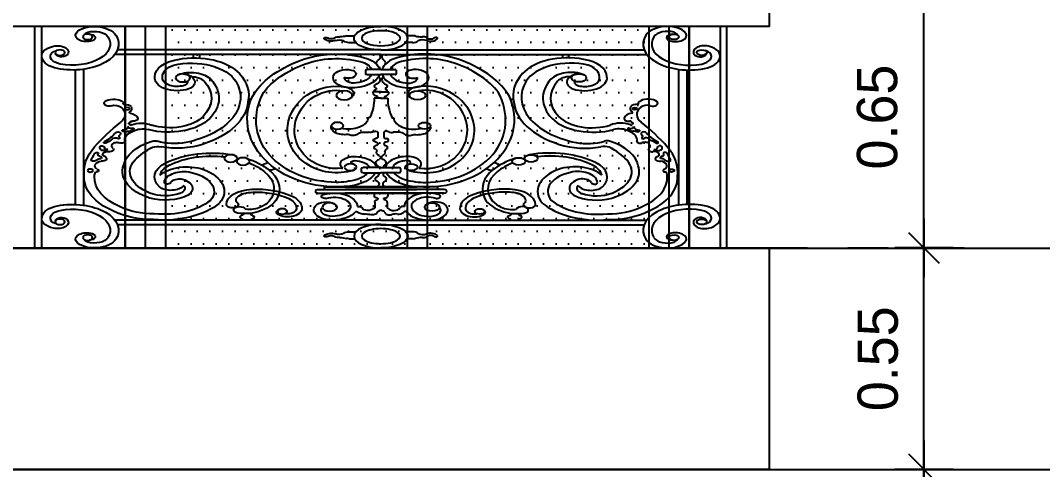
# Model space of a CAD drawing. Extents: x 185 to 567, y -69 to 170.
# Drawn here: x 318.122 to 320.659, y -33.636 to -32.521 of the extents above; entities that cross this region are included whole.
import ezdxf

# ---------------------------------------------------------------- set-up
doc = ezdxf.new("R2010")
doc.units = 0
doc.header["$LTSCALE"] = 0.25
doc.header["$MEASUREMENT"] = 0
doc.header["$PDMODE"] = 35
doc.header["$PDSIZE"] = -1
doc.linetypes.add('DOT2', pattern=[0.125, 0, -0.125])
doc.layers.get('0').update_dxf_attribs({"linetype": 'CONTINUOUS'})
doc.layers.get('Defpoints').update_dxf_attribs({"linetype": 'CONTINUOUS'})
for name, color, linetype in [('A-ELV 6', 71, 'CONTINUOUS'), ('A-FerFroge', 156, 'CONTINUOUS'), ('A-groves', 8, 'CONTINUOUS'), ('A-IDM', 221, 'CONTINUOUS'), ('A-WIN', 3, 'CONTINUOUS'), ('A-WIN HAT', 125, 'CONTINUOUS')]:
    doc.layers.add(name, color=color, linetype=linetype)
doc.styles.add('XARAB', font='xarab.shx')
doc.dimstyles.new('DIM50', dxfattribs={"dimtxt": 0.1, "dimasz": 0.06, "dimexe": 0.1, "dimexo": 0, "dimgap": 0.05, "dimtad": 1, "dimzin": 3, "dimdsep": 46, "dimtxsty": 'XARAB', "dimblk": 'DTICK', "dimcen": 0.09, "dimclrd": 256, "dimclre": 5, "dimclrt": 3, "dimadec": 0, "dimazin": 3, "dimtfac": 1, "dimtix": 1, "dimtmove": 2, "dimatfit": 0, "dimldrblk": 'DTICK', "dimfxl": 0.15, "dimtolj": 1, "dimtzin": 3, "dimlwd": -3, "dimlwe": -3, "dimarcsym": 0})

# ---------------------------------------------------------------- blocks, each defined once
blk = doc.blocks.new('A$C50FD488D')
for p, q in [((0.209, -0.6483), (0.209, -0.1009)), ((0.2186, -0.0998), (0.2186, -0.6493)), ((1.1814, -0.0998), (1.1814, -0.6493)), ((1.191, -0.6483), (1.191, -0.1009)), ((0.6548, -0.123), (0.6628, -0.123)), ((0.7452, -0.123), (0.7372, -0.123)), ((0.6548, -0.1403), (0.6647, -0.1403)), ((0.7452, -0.1403), (0.7353, -0.1403)), ((0.7, -0.1578), (0.3264, -0.1578)), ((0.7, -0.1578), (1.0736, -0.1578)), ((0.7, -0.1694), (0.3225, -0.1694)), ((0.4338, -0.1694), (0.4338, -0.178)), ((0.4426, -0.1694), (0.4426, -0.1784)), ((0.7, -0.1694), (1.0775, -0.1694)), ((0.9574, -0.1694), (0.9574, -0.1784)), ((0.9662, -0.1694), (0.9662, -0.178)), ((0.2661, -0.2081), (0.2661, -0.5419)), ((0.2779, -0.2064), (0.2779, -0.5436)), ((0.6783, -0.2087), (0.6783, -0.2183)), ((0.7, -0.2072), (0.6798, -0.2072)), ((0.7, -0.2072), (0.7202, -0.2072)), ((0.7217, -0.2087), (0.7217, -0.2183)), ((1.1221, -0.2064), (1.1221, -0.5436)), ((1.1339, -0.2081), (1.1339, -0.5419)), ((0.6798, -0.2197), (0.7, -0.2197)), ((0.7202, -0.2197), (0.7, -0.2197)), ((0.7006, -0.2627), (0.6887, -0.2627)), ((0.695, -0.2742), (0.695, -0.2784)), ((0.6994, -0.2627), (0.7113, -0.2627)), ((0.705, -0.2742), (0.705, -0.2784)), ((0.5161, -0.2804), (0.5121, -0.2804)), ((0.7006, -0.2784), (0.6904, -0.2784)), ((0.6994, -0.2784), (0.7096, -0.2784)), ((0.8839, -0.2804), (0.8879, -0.2804)), ((0.5125, -0.2997), (0.5102, -0.2997)), ((0.8875, -0.2997), (0.8898, -0.2997)), ((0.6839, -0.3272), (0.6818, -0.3272)), ((0.7161, -0.3272), (0.7182, -0.3272)), ((0.6957, -0.3623), (0.6957, -0.3754)), ((0.7043, -0.3623), (0.7043, -0.3754)), ((0.6721, -0.4527), (0.6721, -0.4606)), ((0.7, -0.4498), (0.675, -0.4498)), ((0.675, -0.4635), (0.7, -0.4635)), ((0.7, -0.4498), (0.725, -0.4498)), ((0.725, -0.4635), (0.7, -0.4635)), ((0.7279, -0.4527), (0.7279, -0.4606)), ((0.6101, -0.5051), (0.7, -0.5051)), ((0.6196, -0.4984), (0.7, -0.4984)), ((0.6196, -0.4984), (0.6196, -0.5051)), ((0.7, -0.4984), (0.6493, -0.4984)), ((0.7, -0.5051), (0.6493, -0.5051)), ((0.7, -0.4984), (0.7507, -0.4984)), ((0.7804, -0.4984), (0.7, -0.4984)), ((0.7, -0.5051), (0.7507, -0.5051)), ((0.7899, -0.5051), (0.7, -0.5051)), ((0.7804, -0.4984), (0.7804, -0.5051)), ((0.6071, -0.508), (0.6071, -0.5113)), ((0.6101, -0.5142), (0.7, -0.5142)), ((0.7, -0.5142), (0.6493, -0.5142)), ((0.6904, -0.5142), (0.6904, -0.5216)), ((0.7, -0.5142), (0.7507, -0.5142)), ((0.7899, -0.5142), (0.7, -0.5142)), ((0.7096, -0.5142), (0.7096, -0.5216)), ((0.7929, -0.508), (0.7929, -0.5113)), ((0.6913, -0.5365), (0.6913, -0.5511)), ((0.7087, -0.5365), (0.7087, -0.5511)), ((0.6896, -0.5511), (0.6913, -0.5511)), ((0.7104, -0.5511), (0.7087, -0.5511)), ((0.7, -0.5806), (0.3225, -0.5806)), ((0.7, -0.5922), (0.3264, -0.5922)), ((0.7, -0.5806), (1.0775, -0.5806)), ((0.7, -0.5922), (1.0736, -0.5922)), ((0.6548, -0.6097), (0.6647, -0.6097)), ((0.7452, -0.6097), (0.7353, -0.6097)), ((0.6548, -0.627), (0.6628, -0.627)), ((0.7452, -0.627), (0.7372, -0.627))]:
    blk.add_line(p, q)
at = {"extrusion": (0, 0, -1)}
for centre, major_axis, ratio, start_param, end_param in [((0.2921, -0.1258), (-0.0261, 0), 0.986193, 0.359204, 1.773868), ((0.2934, -0.1324), (-0.0326, 0), 0.986193, 1.693369, 2.794993), ((0.7, -0.1293), (-0.0381, 0), 0.770201, 4.712389, 7.853982), ((0.2921, -0.1258), (0.014, 0), 0.986193, 3.500797, 4.101526), ((0.2934, -0.1324), (0.0205, 0), 0.986193, 4.240292, 5.936586), ((0.7, -0.1293), (-0.0273, 0.0003), 0.684091, 4.704331, 7.845923), ((0.2823, -0.1222), (0.0157, 0), 0.986193, 1.044957, 3.500797), ((0.2858, -0.128), (-0.00887, 0), 0.986193, 1.609909, 4.186549), ((0.2625, -0.1436), (-0.0534, 0), 0.986193, 2.793121, 3.920657), ((0.2625, -0.1436), (-0.0655, 0), 0.986193, 2.793121, 3.920657), ((0.6222, -0.13), (-0.0028, 0), 0.986193, -0.347364, 2.45784), ((0.6295, -0.1254), (-0.00588, 0), 0.986193, 3.689898, 5.767627), ((0.6391, -0.1312), (-0.00547, 0), 0.986193, 0.548305, 1.353902), ((0.64, -0.1359), (0.0103, 0), 0.986193, 4.517077, 4.873859), ((0.6413, -0.1028), (0.0235, 0), 0.986193, 1.128208, 1.558447), ((0.6548, -0.1317), (0.00879, 0), 0.986193, 4.310092, 4.712389), ((0.6295, -0.1254), (-0.0114, 0), 0.986193, 4.153001, 5.767627), ((0.6406, -0.1429), (0.00954, 0), 0.986193, 4.147409, 5.443922), ((0.645, -0.138), (-0.00206, 0.00206), 1, 1.523847, 1.779943), ((0.6548, -0.1317), (0.00879, 0), 0.986193, 1.570796, 2.558971), ((0.2448, -0.173), (0.0261, 0), 0.986193, 2.925853, 4.340517), ((0.241, -0.1635), (0.0157, 0), 0.986193, 4.340517, 6.796357), ((0.2447, -0.165), (0.00696, 0), 0.986193, 3.141593, 9.424778), ((0.2516, -0.1742), (0.0205, 0), 0.986193, 1.904728, 3.601022), ((0.2448, -0.173), (0.014, 0), 0.986193, 3.739788, 4.340517), ((0.247, -0.1668), (0.00887, 0), 0.986193, 0.513172, 3.089812), ((0.4353, -0.2481), (-0.0711, 0), 0.986193, 1.239292, 2.685863), ((0.6371, -0.2594), (0.092, 0), 0.986193, 4.113809, 5.142554), ((0.6844, -0.1751), (-0.0145, 0), 0.986193, 2.72718, 3.810715), ((0.2516, -0.1742), (0.0326, 0), 0.986193, 1.904728, 3.006352), ((0.2625, -0.1436), (-0.0534, 0), 0.986193, 3.920657, 5.048192), ((0.4243, -0.2245), (0.045, 0), 0.986193, 3.136144, 4.437415), ((0.683, -0.3257), (-0.1734, 0), 0.986193, 0.307207, 0.972216), ((0.6371, -0.2594), (0.0807, 0), 0.986193, 4.113809, 5.142554), ((0.6588, -0.2128), (-0.0287, 0), 0.986193, 2.000961, 2.94312), ((0.6588, -0.2128), (-0.04, 0), 0.986193, 2.000961, 2.99964), ((0.7044, -0.1907), (0.0109, 0), 0.986193, 2.526413, 3.810715), ((0.2625, -0.1436), (-0.0655, 0), 0.986193, 3.920657, 5.048192), ((0.4243, -0.2245), (0.0343, 0), 0.986193, 3.117833, 4.149148), ((0.4308, -0.257), (-0.0667, 0), 0.986193, 1.189802, 2.81634), ((0.683, -0.3257), (0.1621, 0), 0.986193, 3.544055, 4.113809), ((0.419, -0.2277), (0.0104, 0), 0.986193, 3.141593, 9.424778), ((0.4306, -0.2453), (0.0316, 0), 0.986193, 4.08399, 5.814843), ((0.4148, -0.2381), (-0.0213, 0), 0.986193, 1.766722, 4.073893), ((0.3935, -0.2713), (0.119, 0), 0.986193, -0.478494, 0.140238), ((0.6513, -0.2258), (-0.0189, 0), 0.986193, 0.23755, 1.917148), ((0.6541, -0.2182), (-0.0107, 0), 0.986193, 1.917148, 5.316293), ((0.6798, -0.2087), (0.00147, 0), 0.986193, 3.141593, 4.712389), ((0.411, -0.2282), (0.0318, 0), 0.986193, 1.02315, 3.250179), ((0.411, -0.2282), (0.0212, 0), 0.986193, 1.359839, 3.277918), ((0.4306, -0.2453), (0.021, 0), 0.986193, -1.540418, -0.468342), ((0.3646, -0.2783), (-0.1056, 0), 0.986193, 2.67325, 3.643635), ((0.6575, -0.2273), (0.0253, 0), 0.986193, 1.662425, 3.379143), ((0.6618, -0.2272), (0.0138, 0), 0.986193, 1.325993, 3.162944), ((0.6588, -0.2128), (0.04, 0), 0.986193, 0.177072, 1.662425), ((0.6588, -0.2128), (-0.0287, 0), 0.986193, 3.389621, 4.490786), ((0.6798, -0.2183), (0.00147, 0), 0.986193, 1.570796, 3.141593), ((0.6833, -0.2323), (0.0155, 0), 0.986193, -0.501731, 0.918989), ((0.4148, -0.2381), (0.0107, 0), 0.986193, -0.207114, 1.517375), ((0.3646, -0.2783), (0.0949, 0), 0.986193, -0.468342, 0.502042), ((0.3738, -0.2759), (-0.1269, 0), 0.986193, 2.81634, 3.559374), ((0.6372, -0.3587), (0, 0.1102), 0.634622, -1.455899, 0.198074), ((0.6956, -0.2483), (0.00484, 0), 0.986193, 2.222604, 4.060581), ((0.6441, -0.2665), (-0.0174, 0), 0.986193, 1.67343, 3.999532), ((0.6951, -0.2595), (0.00403, 0), 0.986193, 2.222604, 4.060581), ((0.691, -0.2542), (0.00273, 0), 0.986193, -0.918989, 0.918989), ((0.6364, -0.3304), (0, 0.168), 0.749863, 2.987054, 5.054443), ((0.7013, -0.2633), (-0.0127, 0), 0.986193, -1.050198, 0.054521), ((0.3143, -0.2907), (-0.0071, 0), 0.986193, 4.239124, 6.908824), ((0.3209, -0.2953), (0.0152, 0), 0.986193, 3.767232, 5.474069), ((0.2998, -0.3171), (0.0457, 0), 0.986193, -0.809116, -0.712984), ((0.3315, -0.2897), (-0.00351, 0), 0.986193, 2.51217, 3.665061), ((0.3821, -0.2825), (0.1293, 0), 0.986193, 0.040903, 1.04538), ((0.5118, -0.2802), (0.1786, 0), 0.986193, -0.010351, 0.269948), ((0.3224, -0.3063), (-0.0107, 0), 0.986193, 1.097531, 2.553849), ((0.3036, -0.3187), (0.0334, 0), 0.986193, -0.587743, 0.619356), ((0.3358, -0.2921), (0.00146, 0), 0.986193, 1.387681, 3.665061), ((0.3376, -0.3017), (-0.00841, 0), 0.986193, 1.387681, 2.785357), ((0.332, -0.3037), (-0.0144, 0), 0.986193, 2.785357, 3.792328), ((0.3445, -0.3136), (0.00147, 0), 0.986193, 1.906583, 3.426498), ((0.3456, -0.3139), (-0.00182, 0.00182), 1, 5.778964, 6.141834), ((0.3386, -0.3303), (0.0165, 0), 0.986193, -1.23501, -0.133651), ((0.3487, -0.3289), (-0.00629, 0), 0.986193, 3.007942, 4.929364), ((0.3985, -0.2966), (0.0669, 0), 0.986193, 0.502042, 2.015089), ((0.4005, -0.2989), (0.0534, 0), 0.986193, 0.481174, 2.075535), ((0.3828, -0.2799), (-0.117, 0), 0.986193, 3.559374, 4.361123), ((0.6534, -0.327), (0.0285, 0), 0.986193, 0.005829, 1.918893), ((0.6936, -0.5929), (-0.4456, 0), 0.986193, 0.456975, 0.619356), ((0.3437, -0.3407), (0.00156, 0), 0.986193, 2.393715, 4.557851), ((0.3389, -0.3451), (-0.00499, 0), 0.986193, 2.393715, 2.865382), ((0.3431, -0.3375), (0.00181, 0), 0.986193, -0.253663, 1.416259), ((0.3451, -0.3434), (-0.00147, 0), 0.986193, 4.095125, 6.006974), ((0.3466, -0.3366), (-0.00175, 0), 0.986193, -0.253663, 2.002078), ((0.36, -0.3641), (0.0243, 0), 0.986193, 4.095125, 5.362212), ((0.6372, -0.3581), (0, 0.1052), 0.664345, 2.792693, 4.826957), ((0.6481, -0.3501), (-0.0189, 0), 0.986193, 4.424307, 6.467477), ((0.6382, -0.3467), (0.00867, 0), 0.986193, 3.141593, 9.424778), ((0.3269, -0.3661), (-0.00411, 0), 0.986193, 0.444529, 3.917405), ((0.3359, -0.3583), (0.00328, 0), 0.986193, 1.056125, 3.391753), ((0.3327, -0.3493), (-0.0083, 0), 0.986193, 3.078791, 4.711877), ((0.3629, -0.3816), (-0.0264, 0), 0.986193, -0.122631, 0.984654), ((0.341, -0.3672), (-0.00708, 0), 0.986193, 1.056125, 1.960136), ((0.3461, -0.3481), (0.00514, 0), 0.986193, 1.224743, 3.000432), ((0.3617, -0.373), (-0.0219, 0), 0.986193, 0.60362, 0.944428), ((0.3483, -0.3542), (-0.00144, 0), 0.986193, 1.218517, 4.325141), ((0.3617, -0.373), (0.0189, 0), 0.986193, 3.923198, 5.156681), ((0.6777, -0.3759), (0.014, 0), 0.986193, 3.787884, 5.054616), ((0.6841, -0.3565), (-0.0067, 0), 0.986193, 3.987504, 4.964118), ((0.6917, -0.365), (-0.00484, 0), 0.986193, 0.845912, 2.529622), ((0.2462, -0.3282), (0.0854, 0), 0.986193, 0.444529, 0.783696), ((0.3231, -0.3804), (-0.00404, 0), 0.986193, 0.400155, 2.512824), ((0.3279, -0.3769), (0.00194, 0), 0.986193, -0.597423, 2.512824), ((0.3343, -0.3726), (-0.00575, 0), 0.986193, -0.597423, 0.701205), ((0.6599, -0.3629), (-0.00819, 0), 0.986193, 3.762001, 5.60071), ((0.6904, -0.3729), (-0.00589, 0), 0.986193, 3.583441, 4.408038), ((0.3085, -0.3882), (-0.00191, 0), 0.986193, 3.7565, 6.59316), ((0.3271, -0.4011), (0.0209, 0), 0.986193, 3.756501, 4.081862), ((0.3066, -0.3735), (0.0138, 0), 0.986193, 0.400155, 0.940269), ((0.3256, -0.3946), (0.00706, 0), 0.986193, 3.578144, 5.326019), ((0.3323, -0.3853), (0.00445, 0), 0.986193, -0.122631, 2.184426), ((0.4137, -0.4531), (-0.0791, 0), 0.986193, 0.094175, 1.069333), ((0.3793, -0.3901), (0.00656, 0), 0.986193, 4.127294, 5.247131), ((0.4068, -0.3443), (0.0474, 0), 0.986193, 1.219531, 2.105538), ((0.6934, -0.3825), (0.00433, 0), 0.986193, 1.875147, 4.408038), ((0.6906, -0.3915), (0.00524, 0), 0.986193, -1.266445, 1.266445), ((0.4242, -0.4623), (0.1454, 0), 0.986193, 3.070847, 3.598568), ((0.3086, -0.4016), (-0.00766, 0), 0.986193, -0.544841, 0.757911), ((0.3074, -0.4023), (-0.00629, 0), 0.986193, 3.685922, 5.738345), ((0.3031, -0.4013), (-0.00496, 0), 0.986193, 1.545099, 3.312198), ((0.3112, -0.4027), (0.00326, 0), 0.986193, 1.079241, 3.312198), ((0.3154, -0.4058), (-0.00536, 0), 0.986193, 2.583833, 4.9735), ((0.3302, -0.3967), (-0.0121, 0), 0.986193, -0.557759, 0.436551), ((0.4591, -0.4875), (0.1219, 0), 0.986193, 3.626248, 3.961743), ((0.3829, -0.4142), (-0.0164, 0), 0.986193, 1.131987, 1.889406), ((0.4107, -0.3311), (-0.0723, 0), 0.986193, 4.186973, 5.030999), ((0.6963, -0.4005), (-0.00587, 0), 0.986193, -0.780965, 0.780965), ((0.6868, -0.4098), (0.00756, 0), 0.986193, -0.780965, -0.059676), ((0.4249, -0.4637), (-0.1398, 0), 0.986193, 0.223137, 0.363351), ((0.2968, -0.4152), (-0.00258, 0), 0.986193, 0.190764, 3.677531), ((0.3022, -0.4183), (-0.00375, 0), 0.986193, -1.206139, 0.535939), ((0.3122, -0.4176), (0.00705, 0), 0.986193, 2.192956, 4.9735), ((0.46, -0.5116), (-0.0986, 0), 0.986193, 0.847252, 1.876614), ((0.46, -0.5116), (-0.091, 0), 0.986193, 0.847252, 1.775558), ((0.4869, -0.4275), (0.00925, 0), 0.986193, 3.141593, 9.424778), ((0.706, -0.4126), (0.0121, 0), 0.986193, 2.301082, 3.417667), ((0.2922, -0.4288), (-0.00571, 0), 0.986193, 3.508652, 5.408534), ((0.3069, -0.4463), (0.0127, 0), 0.986193, 2.444401, 4.409658), ((0.3022, -0.4326), (-0.00495, 0), 0.986193, 0.367059, 1.782679), ((0.2993, -0.4259), (-0.00441, 0), 0.986193, 1.935454, 3.61259), ((0.3044, -0.4283), (-0.00631, 0), 0.986193, 2.192956, 4.91313), ((0.4093, -0.4607), (0.0653, 0), 0.986193, 2.176291, 3.613177), ((0.5044, -0.435), (0.00925, 0), 0.986193, 3.141593, 9.424778), ((0.46, -0.5116), (0.0986, 0), 0.986193, -1.051426, -0.604473), ((0.6613, -0.4415), (-0.0187, 0), 0.986193, -0.611101, 1.440214), ((0.6625, -0.4377), (0.00464, 0), 0.986193, 1.87872, 4.710272), ((0.6629, -0.4536), (0.031, 0), 0.986193, 4.581806, 6.159658), ((0.6628, -0.4536), (0.0208, 0), 0.986193, 4.699759, 6.096997), ((0.7035, -0.4388), (-0.0108, 0), 0.986193, -0.769176, 0.965496), ((0.6942, -0.4256), (0.0055, 0), 0.986193, -0.84051, 0.965496), ((0.4093, -0.4607), (0.0759, 0), 0.986193, 2.176291, 3.342001), ((0.4259, -0.4735), (-0.0471, 0), 0.986193, -0.551208, 0.847252), ((0.4259, -0.4735), (0.0395, 0), 0.986193, 3.247905, 3.988844), ((0.4246, -0.4926), (-0.0447, 0), 0.986193, 0.555033, 2.128552), ((0.46, -0.5116), (0.091, 0), 0.986193, -0.95037, -0.604473), ((0.5419, -0.4474), (-0.00969, 0), 0.986193, 0.203134, 1.344916), ((0.6938, -0.4481), (0.00262, 0), 0.986193, -0.769176, 0.769176), ((0.2876, -0.4578), (0.0038, 0), 0.986193, 3.141593, 9.424778), ((0.3217, -0.4709), (0.028, 0), 0.986193, 3.087824, 3.501086), ((0.2959, -0.4577), (0.00362, 0), 0.986193, -1.200664, 1.691177), ((0.4208, -0.4878), (-0.0279, 0), 0.986193, 0.006108, 1.81447), ((0.4116, -0.5096), (-0.0517, 0), 0.986193, 1.883649, 3.597263), ((0.4116, -0.5096), (0.0662, 0), 0.986193, -0.984044, 0.45567), ((0.4724, -0.5031), (-0.0759, 0), 0.986193, 2.537119, 3.56788), ((0.4724, -0.5031), (0.0836, 0), 0.986193, -0.604473, 0.213243), ((0.5419, -0.4474), (0.00969, 0), 0.986193, 0.579329, 1.596479), ((0.6447, -0.4482), (0.0501, 0), 0.986193, 0.31332, 1.348449), ((0.6504, -0.4512), (0.0333, 0), 0.986193, 0.38402, 1.030313), ((0.675, -0.4527), (0.00294, 0), 0.986193, 3.141593, 4.712389), ((0.675, -0.4606), (-0.00294, 0), 0.986193, 4.712389, 6.283185), ((0.689, -0.4676), (0.0079, 0), 0.986193, -0.546224, 0.81588), ((0.3853, -0.4756), (0.1062, 0), 0.986193, 2.22596, 3.172079), ((0.3854, -0.4756), (0.0917, 0), 0.986193, 2.216856, 3.176603), ((0.4143, -0.4918), (0.0135, 0), 0.986193, 3.494217, 5.041103), ((0.6997, -0.4788), (-0.00775, 0), 0.986193, -0.81588, 0.81588), ((0.3972, -0.4873), (0.00434, 0), 0.986193, -0.037495, 3.068222), ((0.4067, -0.5019), (-0.026, 0), 0.986193, 2.049556, 4.160152), ((0.6877, -0.4914), (0.00973, 0), 0.986193, -0.81588, 0.81588), ((0.4021, -0.4879), (-0.0193, 0), 0.986193, 3.502327, 5.731977), ((0.4067, -0.5019), (0.0153, 0), 0.986193, -0.500246, 1.018559), ((0.5195, -0.5424), (-0.0388, 0), 0.986193, -0.010266, 1.508225), ((0.5243, -0.5808), (-0.0781, 0), 0.986193, 1.477321, 2.262749), ((0.6101, -0.508), (0.00294, 0), 0.986193, 3.141593, 4.712389), ((0.3943, -0.4821), (0.0389, 0), 0.986193, 1.018559, 2.176291), ((0.5144, -0.5326), (-0.02, 0), 0.986193, -0.153938, 1.183318), ((0.5198, -0.5432), (-0.0319, 0), 0.986193, 1.15152, 1.500262), ((0.5243, -0.5808), (-0.0704, 0), 0.986193, 1.477321, 2.262749), ((0.4992, -0.5119), (-0.0556, 0), 0.986193, 3.300043, 4.143488), ((0.5501, -0.55), (-0.0375, 0), 0.986193, 2.265705, 3.10214), ((0.6101, -0.5113), (-0.00294, 0), 0.986193, 4.712389, 6.283185), ((0.6209, -0.5218), (-0.00525, 0), 0.986193, 4.527174, 6.98995), ((0.6335, -0.5468), (0.0332, 0), 0.986193, 4.187766, 6.285251), ((0.6335, -0.5468), (-0.0233, 0), 0.986193, 1.046173, 3.586786), ((0.695, -0.5214), (0.00463, 0), 0.986193, 1.620238, 3.108149), ((0.3943, -0.4821), (0.0496, 0), 0.986193, 1.018559, 2.176291), ((0.3915, -0.4865), (-0.081, 0), 0.986193, 3.748469, 4.870759), ((0.4892, -0.5422), (-0.00856, 0), 0.986193, 2.258777, 6.210372), ((0.4992, -0.5119), (-0.0479, 0), 0.986193, 3.629804, 4.033873), ((0.5501, -0.55), (0.0298, 0), 0.986193, -0.875887, -0.023874), ((0.6223, -0.5518), (-0.0163, 0), 0.986193, 0.44789, 2.354725), ((0.6976, -0.5357), (-0.00637, 0), 0.986193, -0.119702, 1.112412), ((0.6938, -0.528), (-0.00233, 0), 0.986193, 2.029181, 4.254004), ((0.2516, -0.5758), (-0.0326, 0), 0.986193, 0.13524, 1.236864), ((0.2625, -0.6064), (0.0655, 0), 0.986193, 4.376586, 5.504121), ((0.2625, -0.6064), (0.0534, 0), 0.986193, 4.376586, 5.504121), ((0.3775, -0.4944), (-0.072, 0), 0.986193, 4.695569, 5.430246), ((0.3915, -0.4868), (0.0953, 0), 0.986193, 0.581027, 1.717764), ((0.4995, -0.5557), (-0.00856, 0), 0.986193, -1.220497, 2.8792), ((0.5138, -0.5305), (-0.0241, 0), 0.986193, 4.01445, 4.96415), ((0.566, -0.5518), (-0.0143, 0), 0.986193, 2.957403, 4.232351), ((0.566, -0.5518), (0.0219, 0), 0.986193, -0.154706, 1.090758), ((0.6303, -0.5559), (0.0253, 0), 0.986193, 1.521268, 3.60072), ((0.6309, -0.5559), (0.0159, 0), 0.986193, 1.544729, 3.589483), ((0.6682, -0.5516), (-0.00509, 0), 0.986193, 1.277223, 2.908786), ((0.6815, -0.5485), (0.00856, 0), 0.986193, 0.31267, 2.908786), ((0.2516, -0.5758), (0.0205, 0), 0.986193, 2.682163, 4.378457), ((0.2625, -0.6064), (-0.0655, 0), 0.986193, 2.362528, 3.490064), ((0.3775, -0.4944), (-0.0865, 0), 0.986193, 4.712389, 5.430246), ((0.5067, -0.5257), (0.0397, 0), 0.986193, 0.971295, 1.828835), ((0.4978, -0.5619), (0.0086, 0), 0.986193, 0.273969, 1.011735), ((0.5225, -0.5619), (-0.0086, 0), 0.986193, -1.011735, -0.273969), ((0.5604, -0.5612), (0.00859, 0), 0.986193, 2.449744, 4.261139), ((0.56, -0.5594), (0.00684, 0), 0.986193, 3.141593, 9.424778), ((0.5677, -0.5552), (0.0104, 0), 0.986193, 1.090758, 1.92466), ((0.6306, -0.5454), (-0.0265, 0), 0.986193, 3.586786, 4.686322), ((0.6319, -0.5465), (0.0348, 0), 0.986193, 0.432203, 1.57951), ((0.6335, -0.5468), (0.0233, 0.0233), 1, 1.165751, 1.225211), ((0.6629, -0.5649), (0.00605, 0), 0.986193, -1.339211, -0.50515), ((0.675, -0.5583), (0.00781, 0), 0.986193, 1.353928, 2.636442), ((0.6789, -0.5753), (0.00989, 0), 0.986193, 4.495521, 5.311814), ((0.6873, -0.5607), (-0.00726, 0), 0.986193, 3.205723, 5.116798), ((0.6979, -0.5614), (0.00336, 0), 0.986193, 3.205723, 4.562542), ((0.6971, -0.5559), (-0.00221, 0), 0.986193, 3.148587, 4.562542), ((0.7005, -0.5558), (0.000869, 0.000869), 1, 3.843332, 5.068991), ((0.2448, -0.577), (-0.0261, 0), 0.986193, -1.198924, 0.21574), ((0.241, -0.5865), (-0.0157, 0), 0.986193, 2.628421, 5.084261), ((0.2447, -0.585), (0.00696, 0), 0.986193, 3.141593, 9.424778), ((0.247, -0.5832), (-0.00887, 0), 0.986193, 0.05178, 2.628421), ((0.2625, -0.6064), (0.0534, 0), 0.986193, -0.779064, 0.348471), ((0.5049, -0.5732), (0.00492, 0), 0.986193, 2.129858, 4.153328), ((0.5001, -0.5809), (-0.00425, 0), 0.986193, 2.129858, 3.088852), ((0.5201, -0.5809), (-0.00425, 0), 0.986193, 0.05274, 1.011735), ((0.5153, -0.5732), (-0.00492, 0), 0.986193, 2.129858, 4.153328), ((0.5677, -0.5552), (-0.0181, 0), 0.986193, 4.232351, 5.591336), ((0.2448, -0.577), (-0.014, 0), 0.986193, -1.198924, -0.598195), ((0.7, -0.6207), (-0.0381, 0), 0.770201, 7.853982, 10.995574), ((0.7, -0.6207), (-0.0273, 0.0003), 0.684091, 1.562738, 4.704331), ((0.2823, -0.6278), (-0.0157, 0), 0.986193, -0.359204, 2.096636), ((0.284, -0.6242), (0.00696, 0), 0.986193, 3.141593, 9.424778), ((0.2858, -0.622), (0.00887, 0), 0.986193, -1.044957, 1.531684), ((0.6222, -0.62), (0.0028, 0), 0.986193, 0.683753, 3.488957), ((0.6295, -0.6246), (0.0114, 0), 0.986193, 3.657151, 5.271777), ((0.6295, -0.6246), (0.00588, 0), 0.986193, 3.657151, 5.73488), ((0.6391, -0.6188), (0.00547, 0), 0.986193, 1.78769, 2.593288), ((0.6406, -0.6071), (0.00954, 0), 0.986193, 0.839263, 2.135776), ((0.645, -0.612), (0.00206, 0.00206), 1, 1.36165, 1.617745), ((0.6548, -0.6183), (-0.00879, 0), 0.986193, 0.582622, 1.570796), ((0.2921, -0.6242), (0.0261, 0), 0.986193, 1.367724, 2.782388), ((0.2921, -0.6242), (-0.014, 0), 0.986193, -0.959933, -0.359204), ((0.2934, -0.6176), (-0.0205, 0), 0.986193, 3.488192, 5.184486), ((0.2934, -0.6176), (0.0326, 0), 0.986193, 0.3466, 1.448224), ((0.64, -0.6141), (0.0103, 0), 0.986193, 1.409326, 1.766108), ((0.6413, -0.6472), (0.0235, 0), 0.986193, -1.558447, -1.128208), ((0.6548, -0.6183), (0.00879, 0), 0.986193, 1.570796, 1.973093)]:
    blk.add_ellipse(centre, major_axis=major_axis, ratio=ratio, start_param=start_param, end_param=end_param, dxfattribs=at)
for centre, major_axis, ratio, start_param, end_param in [((0.7, -0.1293), (0.0381, 0), 0.770201, 4.712389, 7.853982), ((1.1066, -0.1324), (0.0326, 0), 0.986193, 1.693369, 2.794993), ((1.1079, -0.1258), (0.0261, 0), 0.986193, 0.359204, 1.773868), ((0.7, -0.1293), (0.0273, 0.0003), 0.684091, 4.704331, 7.845923), ((1.1066, -0.1324), (-0.0205, 0), 0.986193, 4.240292, 5.936586), ((1.1079, -0.1258), (-0.014, 0), 0.986193, 3.500797, 4.101526), ((0.7452, -0.1317), (-0.00879, 0), 0.986193, 4.310092, 4.712389), ((0.7587, -0.1028), (-0.0235, 0), 0.986193, 1.128208, 1.558447), ((0.76, -0.1359), (-0.0103, 0), 0.986193, 4.517077, 4.873859), ((0.7609, -0.1312), (0.00547, 0), 0.986193, 0.548305, 1.353902), ((0.7705, -0.1254), (0.00588, 0), 0.986193, 3.689898, 5.767627), ((0.7778, -0.13), (0.0028, 0), 0.986193, -0.347364, 2.45784), ((1.1375, -0.1436), (0.0655, 0), 0.986193, 2.793121, 3.920657), ((1.1375, -0.1436), (0.0534, 0), 0.986193, 2.793121, 3.920657), ((1.1142, -0.128), (0.00887, 0), 0.986193, 1.609909, 4.186549), ((1.1177, -0.1222), (-0.0157, 0), 0.986193, 1.044957, 3.500797), ((0.7452, -0.1317), (-0.00879, 0), 0.986193, 1.570796, 2.558971), ((0.755, -0.138), (0.00206, 0.00206), 1, 1.523847, 1.779943), ((0.7594, -0.1429), (-0.00954, 0), 0.986193, 4.147409, 5.443922), ((0.7705, -0.1254), (0.0114, 0), 0.986193, 4.153001, 5.767627), ((1.159, -0.1635), (-0.0157, 0), 0.986193, 4.340517, 6.796357), ((1.1553, -0.165), (-0.00696, 0), 0.986193, 3.141593, 9.424778), ((1.1552, -0.173), (-0.0261, 0), 0.986193, 2.925853, 4.340517), ((0.7156, -0.1751), (0.0145, 0), 0.986193, 2.72718, 3.810715), ((0.7629, -0.2594), (-0.092, 0), 0.986193, 4.113809, 5.142554), ((0.9647, -0.2481), (0.0711, 0), 0.986193, 1.239292, 2.685863), ((1.153, -0.1668), (-0.00887, 0), 0.986193, 0.513172, 3.089812), ((1.1484, -0.1742), (-0.0205, 0), 0.986193, 1.904728, 3.601022), ((1.1552, -0.173), (-0.014, 0), 0.986193, 3.739788, 4.340517), ((0.7412, -0.2128), (0.04, 0), 0.986193, 2.000961, 2.99964), ((0.6956, -0.1907), (-0.0109, 0), 0.986193, 2.526413, 3.810715), ((0.7412, -0.2128), (0.0287, 0), 0.986193, 2.000961, 2.94312), ((0.7629, -0.2594), (-0.0807, 0), 0.986193, 4.113809, 5.142554), ((0.717, -0.3257), (0.1734, 0), 0.986193, 0.307207, 0.972216), ((0.9757, -0.2245), (-0.045, 0), 0.986193, 3.136144, 4.437415), ((1.1375, -0.1436), (0.0534, 0), 0.986193, 3.920657, 5.048192), ((1.1484, -0.1742), (-0.0326, 0), 0.986193, 1.904728, 3.006352), ((0.717, -0.3257), (-0.1621, 0), 0.986193, 3.544055, 4.113809), ((0.9692, -0.257), (0.0667, 0), 0.986193, 1.189802, 2.81634), ((0.9757, -0.2245), (-0.0343, 0), 0.986193, 3.117833, 4.149148), ((1.1375, -0.1436), (0.0655, 0), 0.986193, 3.920657, 5.048192), ((0.7202, -0.2087), (-0.00147, 0), 0.986193, 3.141593, 4.712389), ((0.7459, -0.2182), (0.0107, 0), 0.986193, 1.917148, 5.316293), ((0.7487, -0.2258), (0.0189, 0), 0.986193, 0.23755, 1.917148), ((1.0065, -0.2713), (-0.119, 0), 0.986193, -0.478494, 0.140238), ((0.9694, -0.2453), (-0.0316, 0), 0.986193, 4.08399, 5.814843), ((0.9852, -0.2381), (0.0213, 0), 0.986193, 1.766722, 4.073893), ((0.981, -0.2277), (-0.0104, 0), 0.986193, 3.141593, 9.424778), ((0.7167, -0.2323), (-0.0155, 0), 0.986193, -0.501731, 0.918989), ((0.7412, -0.2128), (-0.04, 0), 0.986193, 0.177072, 1.662425), ((0.7412, -0.2128), (0.0287, 0), 0.986193, 3.389621, 4.490786), ((0.7202, -0.2183), (-0.00147, 0), 0.986193, 1.570796, 3.141593), ((0.7382, -0.2272), (-0.0138, 0), 0.986193, 1.325993, 3.162944), ((0.7425, -0.2273), (-0.0253, 0), 0.986193, 1.662425, 3.379143), ((1.0354, -0.2783), (0.1056, 0), 0.986193, 2.67325, 3.643635), ((0.9694, -0.2453), (-0.021, 0), 0.986193, -1.540418, -0.468342), ((0.989, -0.2282), (-0.0318, 0), 0.986193, 1.02315, 3.250179), ((0.989, -0.2282), (-0.0212, 0), 0.986193, 1.359839, 3.277918), ((0.7044, -0.2483), (-0.00484, 0), 0.986193, 2.222604, 4.060581), ((0.7628, -0.3587), (0, 0.1102), 0.634622, -1.455899, 0.198074), ((1.0262, -0.2759), (0.1269, 0), 0.986193, 2.81634, 3.559374), ((1.0354, -0.2783), (-0.0949, 0), 0.986193, -0.468342, 0.502042), ((0.9852, -0.2381), (-0.0107, 0), 0.986193, -0.207114, 1.517375), ((0.709, -0.2542), (-0.00273, 0), 0.986193, -0.918989, 0.918989), ((0.7049, -0.2595), (-0.00403, 0), 0.986193, 2.222604, 4.060581), ((0.7559, -0.2665), (0.0174, 0), 0.986193, 1.67343, 3.999532), ((0.6987, -0.2633), (0.0127, 0), 0.986193, -1.050198, 0.054521), ((0.7636, -0.3304), (0, 0.168), 0.749863, 2.987054, 5.054443), ((0.8882, -0.2802), (-0.1786, 0), 0.986193, -0.010351, 0.269948), ((1.0179, -0.2825), (-0.1293, 0), 0.986193, 0.040903, 1.04538), ((1.0685, -0.2897), (0.00351, 0), 0.986193, 2.51217, 3.665061), ((1.1002, -0.3171), (-0.0457, 0), 0.986193, -0.809116, -0.712984), ((1.0791, -0.2953), (-0.0152, 0), 0.986193, 3.767232, 5.474069), ((1.0857, -0.2907), (0.0071, 0), 0.986193, 4.239124, 6.908824), ((1.068, -0.3037), (0.0144, 0), 0.986193, 2.785357, 3.792328), ((1.0624, -0.3017), (0.00841, 0), 0.986193, 1.387681, 2.785357), ((1.0964, -0.3187), (-0.0334, 0), 0.986193, -0.587743, 0.619356), ((1.0642, -0.2921), (-0.00146, 0), 0.986193, 1.387681, 3.665061), ((1.0776, -0.3063), (0.0107, 0), 0.986193, 1.097531, 2.553849), ((1.0614, -0.3303), (-0.0165, 0), 0.986193, -1.23501, -0.133651), ((1.0555, -0.3136), (-0.00147, 0), 0.986193, 1.906583, 3.426498), ((1.0544, -0.3139), (0.00182, 0.00182), 1, 5.778964, 6.141834), ((0.7466, -0.327), (-0.0285, 0), 0.986193, 0.005829, 1.918893), ((1.0172, -0.2799), (0.117, 0), 0.986193, 3.559374, 4.361123), ((1.0015, -0.2966), (-0.0669, 0), 0.986193, 0.502042, 2.015089), ((0.9995, -0.2989), (-0.0534, 0), 0.986193, 0.481174, 2.075535), ((1.0513, -0.3289), (0.00629, 0), 0.986193, 3.007942, 4.929364), ((0.7628, -0.3581), (0, 0.1052), 0.664345, 2.792693, 4.826957), ((0.7519, -0.3501), (0.0189, 0), 0.986193, 4.424307, 6.467477), ((0.7618, -0.3467), (-0.00867, 0), 0.986193, 3.141593, 9.424778), ((1.04, -0.3641), (-0.0243, 0), 0.986193, 4.095125, 5.362212), ((1.0534, -0.3366), (0.00175, 0), 0.986193, -0.253663, 2.002078), ((1.0549, -0.3434), (0.00147, 0), 0.986193, 4.095125, 6.006974), ((1.0569, -0.3375), (-0.00181, 0), 0.986193, -0.253663, 1.416259), ((1.0611, -0.3451), (0.00499, 0), 0.986193, 2.393715, 2.865382), ((1.0563, -0.3407), (-0.00156, 0), 0.986193, 2.393715, 4.557851), ((0.7064, -0.5929), (0.4456, 0), 0.986193, 0.456975, 0.619356), ((0.7083, -0.365), (0.00484, 0), 0.986193, 0.845912, 2.529622), ((0.7159, -0.3565), (0.0067, 0), 0.986193, 3.987504, 4.964118), ((0.7223, -0.3759), (-0.014, 0), 0.986193, 3.787884, 5.054616), ((1.0383, -0.373), (-0.0189, 0), 0.986193, 3.923198, 5.156681), ((1.0517, -0.3542), (0.00144, 0), 0.986193, 1.218517, 4.325141), ((1.0383, -0.373), (0.0219, 0), 0.986193, 0.60362, 0.944428), ((1.0371, -0.3816), (0.0264, 0), 0.986193, -0.122631, 0.984654), ((1.0539, -0.3481), (-0.00514, 0), 0.986193, 1.224743, 3.000432), ((1.059, -0.3672), (0.00708, 0), 0.986193, 1.056125, 1.960136), ((1.0673, -0.3493), (0.0083, 0), 0.986193, 3.078791, 4.711877), ((1.0641, -0.3583), (-0.00328, 0), 0.986193, 1.056125, 3.391753), ((1.0731, -0.3661), (0.00411, 0), 0.986193, 0.444529, 3.917405), ((0.7096, -0.3729), (0.00589, 0), 0.986193, 3.583441, 4.408038), ((0.7401, -0.3629), (0.00819, 0), 0.986193, 3.762001, 5.60071), ((1.0721, -0.3769), (-0.00194, 0), 0.986193, -0.597423, 2.512824), ((1.0657, -0.3726), (0.00575, 0), 0.986193, -0.597423, 0.701205), ((1.0769, -0.3804), (0.00404, 0), 0.986193, 0.400155, 2.512824), ((1.1538, -0.3282), (-0.0854, 0), 0.986193, 0.444529, 0.783696), ((0.7094, -0.3915), (-0.00524, 0), 0.986193, -1.266445, 1.266445), ((0.7066, -0.3825), (-0.00433, 0), 0.986193, 1.875147, 4.408038), ((0.9932, -0.3443), (-0.0474, 0), 0.986193, 1.219531, 2.105538), ((1.0207, -0.3901), (-0.00656, 0), 0.986193, 4.127294, 5.247131), ((0.9863, -0.4531), (0.0791, 0), 0.986193, 0.094175, 1.069333), ((1.0677, -0.3853), (-0.00445, 0), 0.986193, -0.122631, 2.184426), ((1.0744, -0.3946), (-0.00706, 0), 0.986193, 3.578144, 5.326019), ((1.0934, -0.3735), (-0.0138, 0), 0.986193, 0.400155, 0.940269), ((1.0729, -0.4011), (-0.0209, 0), 0.986193, 3.756501, 4.081862), ((1.0915, -0.3882), (0.00191, 0), 0.986193, 3.7565, 6.59316), ((0.7132, -0.4098), (-0.00756, 0), 0.986193, -0.780965, -0.059676), ((0.7037, -0.4005), (0.00587, 0), 0.986193, -0.780965, 0.780965), ((0.9893, -0.3311), (0.0723, 0), 0.986193, 4.186973, 5.030999), ((1.0171, -0.4142), (0.0164, 0), 0.986193, 1.131987, 1.889406), ((0.9409, -0.4875), (-0.1219, 0), 0.986193, 3.626248, 3.961743), ((1.0846, -0.4058), (0.00536, 0), 0.986193, 2.583833, 4.9735), ((1.0698, -0.3967), (0.0121, 0), 0.986193, -0.557759, 0.436551), ((1.0888, -0.4027), (-0.00326, 0), 0.986193, 1.079241, 3.312198), ((1.0926, -0.4023), (0.00629, 0), 0.986193, 3.685922, 5.738345), ((1.0969, -0.4013), (0.00496, 0), 0.986193, 1.545099, 3.312198), ((1.0914, -0.4016), (0.00766, 0), 0.986193, -0.544841, 0.757911), ((0.9758, -0.4623), (-0.1454, 0), 0.986193, 3.070847, 3.598568), ((0.694, -0.4126), (-0.0121, 0), 0.986193, 2.301082, 3.417667), ((0.9131, -0.4275), (-0.00925, 0), 0.986193, 3.141593, 9.424778), ((0.94, -0.5116), (0.0986, 0), 0.986193, 0.847252, 1.876614), ((0.94, -0.5116), (0.091, 0), 0.986193, 0.847252, 1.775558), ((1.0878, -0.4176), (-0.00705, 0), 0.986193, 2.192956, 4.9735), ((1.0978, -0.4183), (0.00375, 0), 0.986193, -1.206139, 0.535939), ((1.1032, -0.4152), (0.00258, 0), 0.986193, 0.190764, 3.677531), ((0.9751, -0.4637), (0.1398, 0), 0.986193, 0.223137, 0.363351), ((0.7058, -0.4256), (-0.0055, 0), 0.986193, -0.84051, 0.965496), ((0.6965, -0.4388), (0.0108, 0), 0.986193, -0.769176, 0.965496), ((0.7371, -0.4536), (-0.031, 0), 0.986193, 4.581806, 6.159658), ((0.7372, -0.4536), (-0.0208, 0), 0.986193, 4.699759, 6.096997), ((0.7375, -0.4377), (-0.00464, 0), 0.986193, 1.87872, 4.710272), ((0.7387, -0.4415), (0.0187, 0), 0.986193, -0.611101, 1.440214), ((0.94, -0.5116), (-0.0986, 0), 0.986193, -1.051426, -0.604473), ((0.8956, -0.435), (-0.00925, 0), 0.986193, 3.141593, 9.424778), ((0.9907, -0.4607), (-0.0653, 0), 0.986193, 2.176291, 3.613177), ((1.0956, -0.4283), (0.00631, 0), 0.986193, 2.192956, 4.91313), ((1.1007, -0.4259), (0.00441, 0), 0.986193, 1.935454, 3.61259), ((1.0978, -0.4326), (0.00495, 0), 0.986193, 0.367059, 1.782679), ((1.0931, -0.4463), (-0.0127, 0), 0.986193, 2.444401, 4.409658), ((1.1078, -0.4288), (0.00571, 0), 0.986193, 3.508652, 5.408534), ((0.7062, -0.4481), (-0.00262, 0), 0.986193, -0.769176, 0.769176), ((0.8581, -0.4474), (0.00969, 0), 0.986193, 0.203134, 1.344916), ((0.94, -0.5116), (-0.091, 0), 0.986193, -0.95037, -0.604473), ((0.9754, -0.4926), (0.0447, 0), 0.986193, 0.555033, 2.128552), ((0.9741, -0.4735), (-0.0395, 0), 0.986193, 3.247905, 3.988844), ((0.9741, -0.4735), (0.0471, 0), 0.986193, -0.551208, 0.847252), ((0.9907, -0.4607), (-0.0759, 0), 0.986193, 2.176291, 3.342001), ((0.711, -0.4676), (-0.0079, 0), 0.986193, -0.546224, 0.81588), ((0.7553, -0.4482), (-0.0501, 0), 0.986193, 0.31332, 1.348449), ((0.7496, -0.4512), (-0.0333, 0), 0.986193, 0.38402, 1.030313), ((0.725, -0.4527), (-0.00294, 0), 0.986193, 3.141593, 4.712389), ((0.725, -0.4606), (0.00294, 0), 0.986193, 4.712389, 6.283185), ((0.9276, -0.5031), (-0.0836, 0), 0.986193, -0.604473, 0.213243), ((0.9276, -0.5031), (0.0759, 0), 0.986193, 2.537119, 3.56788), ((0.8581, -0.4474), (-0.00969, 0), 0.986193, 0.579329, 1.596479), ((0.9884, -0.5096), (-0.0662, 0), 0.986193, -0.984044, 0.45567), ((0.9884, -0.5096), (0.0517, 0), 0.986193, 1.883649, 3.597263), ((0.9792, -0.4878), (0.0279, 0), 0.986193, 0.006108, 1.81447), ((1.1041, -0.4577), (-0.00362, 0), 0.986193, -1.200664, 1.691177), ((1.0783, -0.4709), (-0.028, 0), 0.986193, 3.087824, 3.501086), ((1.1124, -0.4578), (-0.0038, 0), 0.986193, 3.141593, 9.424778), ((0.7003, -0.4788), (0.00775, 0), 0.986193, -0.81588, 0.81588), ((0.9857, -0.4918), (-0.0135, 0), 0.986193, 3.494217, 5.041103), ((1.0146, -0.4756), (-0.0917, 0), 0.986193, 2.216856, 3.176603), ((1.0147, -0.4756), (-0.1062, 0), 0.986193, 2.22596, 3.172079), ((0.7123, -0.4914), (-0.00973, 0), 0.986193, -0.81588, 0.81588), ((0.9933, -0.5019), (0.026, 0), 0.986193, 2.049556, 4.160152), ((1.0028, -0.4873), (-0.00434, 0), 0.986193, -0.037495, 3.068222), ((0.7899, -0.508), (-0.00294, 0), 0.986193, 3.141593, 4.712389), ((0.8757, -0.5808), (0.0781, 0), 0.986193, 1.477321, 2.262749), ((0.8805, -0.5424), (0.0388, 0), 0.986193, -0.010266, 1.508225), ((0.9933, -0.5019), (-0.0153, 0), 0.986193, -0.500246, 1.018559), ((0.9979, -0.4879), (0.0193, 0), 0.986193, 3.502327, 5.731977), ((0.705, -0.5214), (-0.00463, 0), 0.986193, 1.620238, 3.108149), ((0.7665, -0.5468), (-0.0332, 0), 0.986193, 4.187766, 6.285251), ((0.7665, -0.5468), (0.0233, 0), 0.986193, 1.046173, 3.586786), ((0.7791, -0.5218), (0.00525, 0), 0.986193, 4.527174, 6.98995), ((0.7899, -0.5113), (0.00294, 0), 0.986193, 4.712389, 6.283185), ((0.8499, -0.55), (0.0375, 0), 0.986193, 2.265705, 3.10214), ((0.8757, -0.5808), (0.0704, 0), 0.986193, 1.477321, 2.262749), ((0.9008, -0.5119), (0.0556, 0), 0.986193, 3.300043, 4.143488), ((0.8802, -0.5432), (0.0319, 0), 0.986193, 1.15152, 1.500262), ((0.8856, -0.5326), (0.02, 0), 0.986193, -0.153938, 1.183318), ((1.0057, -0.4821), (-0.0389, 0), 0.986193, 1.018559, 2.176291), ((0.7062, -0.528), (0.00233, 0), 0.986193, 2.029181, 4.254004), ((0.7024, -0.5357), (0.00637, 0), 0.986193, -0.119702, 1.112412), ((0.7777, -0.5518), (0.0163, 0), 0.986193, 0.44789, 2.354725), ((0.8499, -0.55), (-0.0298, 0), 0.986193, -0.875887, -0.023874), ((0.9008, -0.5119), (0.0479, 0), 0.986193, 3.629804, 4.033873), ((0.9108, -0.5422), (0.00856, 0), 0.986193, 2.258777, 6.210372), ((1.0085, -0.4865), (0.081, 0), 0.986193, 3.748469, 4.870759), ((1.0057, -0.4821), (-0.0496, 0), 0.986193, 1.018559, 2.176291), ((0.7185, -0.5485), (-0.00856, 0), 0.986193, 0.31267, 2.908786), ((0.7318, -0.5516), (0.00509, 0), 0.986193, 1.277223, 2.908786), ((0.7697, -0.5559), (-0.0253, 0), 0.986193, 1.521268, 3.60072), ((0.7691, -0.5559), (-0.0159, 0), 0.986193, 1.544729, 3.589483), ((0.834, -0.5518), (-0.0219, 0), 0.986193, -0.154706, 1.090758), ((0.834, -0.5518), (0.0143, 0), 0.986193, 2.957403, 4.232351), ((0.8862, -0.5305), (0.0241, 0), 0.986193, 4.01445, 4.96415), ((0.9005, -0.5557), (0.00856, 0), 0.986193, -1.220497, 2.8792), ((1.0085, -0.4868), (-0.0953, 0), 0.986193, 0.581027, 1.717764), ((1.0225, -0.4944), (0.072, 0), 0.986193, 4.695569, 5.430246), ((1.1375, -0.6064), (-0.0655, 0), 0.986193, 4.376586, 5.504121), ((1.1375, -0.6064), (-0.0534, 0), 0.986193, 4.376586, 5.504121), ((1.1484, -0.5758), (0.0326, 0), 0.986193, 0.13524, 1.236864), ((0.6995, -0.5558), (-0.000869, 0.000869), 1, 3.843332, 5.068991), ((0.7029, -0.5559), (0.00221, 0), 0.986193, 3.148587, 4.562542), ((0.7021, -0.5614), (-0.00336, 0), 0.986193, 3.205723, 4.562542), ((0.7127, -0.5607), (0.00726, 0), 0.986193, 3.205723, 5.116798), ((0.7211, -0.5753), (-0.00989, 0), 0.986193, 4.495521, 5.311814), ((0.725, -0.5583), (-0.00781, 0), 0.986193, 1.353928, 2.636442), ((0.7371, -0.5649), (-0.00605, 0), 0.986193, -1.339211, -0.50515), ((0.7665, -0.5468), (-0.0233, 0.0233), 1, 1.165751, 1.225211), ((0.7681, -0.5465), (-0.0348, 0), 0.986193, 0.432203, 1.57951), ((0.7694, -0.5454), (0.0265, 0), 0.986193, 3.586786, 4.686322), ((0.8323, -0.5552), (-0.0104, 0), 0.986193, 1.090758, 1.92466), ((0.84, -0.5594), (-0.00684, 0), 0.986193, 3.141593, 9.424778), ((0.8396, -0.5612), (-0.00859, 0), 0.986193, 2.449744, 4.261139), ((0.8933, -0.5257), (-0.0397, 0), 0.986193, 0.971295, 1.828835), ((0.8775, -0.5619), (0.0086, 0), 0.986193, -1.011735, -0.273969), ((0.9022, -0.5619), (-0.0086, 0), 0.986193, 0.273969, 1.011735), ((1.0225, -0.4944), (0.0865, 0), 0.986193, 4.712389, 5.430246), ((1.1375, -0.6064), (0.0655, 0), 0.986193, 2.362528, 3.490064), ((1.1484, -0.5758), (-0.0205, 0), 0.986193, 2.682163, 4.378457), ((0.8323, -0.5552), (0.0181, 0), 0.986193, 4.232351, 5.591336), ((0.8847, -0.5732), (0.00492, 0), 0.986193, 2.129858, 4.153328), ((0.8799, -0.5809), (0.00425, 0), 0.986193, 0.05274, 1.011735), ((0.8999, -0.5809), (0.00425, 0), 0.986193, 2.129858, 3.088852), ((0.8951, -0.5732), (-0.00492, 0), 0.986193, 2.129858, 4.153328), ((1.1375, -0.6064), (-0.0534, 0), 0.986193, -0.779064, 0.348471), ((1.159, -0.5865), (0.0157, 0), 0.986193, 2.628421, 5.084261), ((1.153, -0.5832), (0.00887, 0), 0.986193, 0.05178, 2.628421), ((1.1553, -0.585), (-0.00696, 0), 0.986193, 3.141593, 9.424778), ((1.1552, -0.577), (0.0261, 0), 0.986193, -1.198924, 0.21574), ((0.7, -0.6207), (0.0381, 0), 0.770201, 7.853982, 10.995574), ((1.1552, -0.577), (0.014, 0), 0.986193, -1.198924, -0.598195), ((0.7, -0.6207), (0.0273, 0.0003), 0.684091, 1.562738, 4.704331), ((0.7452, -0.6183), (0.00879, 0), 0.986193, 0.582622, 1.570796), ((0.755, -0.612), (-0.00206, 0.00206), 1, 1.36165, 1.617745), ((0.7594, -0.6071), (-0.00954, 0), 0.986193, 0.839263, 2.135776), ((0.7609, -0.6188), (-0.00547, 0), 0.986193, 1.78769, 2.593288), ((0.7705, -0.6246), (-0.0114, 0), 0.986193, 3.657151, 5.271777), ((0.7705, -0.6246), (-0.00588, 0), 0.986193, 3.657151, 5.73488), ((0.7778, -0.62), (-0.0028, 0), 0.986193, 0.683753, 3.488957), ((1.1142, -0.622), (-0.00887, 0), 0.986193, -1.044957, 1.531684), ((1.116, -0.6242), (-0.00696, 0), 0.986193, 3.141593, 9.424778), ((1.1177, -0.6278), (0.0157, 0), 0.986193, -0.359204, 2.096636), ((0.7452, -0.6183), (-0.00879, 0), 0.986193, 1.570796, 1.973093), ((0.7587, -0.6472), (-0.0235, 0), 0.986193, -1.558447, -1.128208), ((0.76, -0.6141), (-0.0103, 0), 0.986193, 1.409326, 1.766108), ((1.1066, -0.6176), (-0.0326, 0), 0.986193, 0.3466, 1.448224), ((1.1066, -0.6176), (0.0205, 0), 0.986193, 3.488192, 5.184486), ((1.1079, -0.6242), (-0.0261, 0), 0.986193, 1.367724, 2.782388), ((1.1079, -0.6242), (0.014, 0), 0.986193, -0.959933, -0.359204)]:
    blk.add_ellipse(centre, major_axis=major_axis, ratio=ratio, start_param=start_param, end_param=end_param)
for centre, major_axis in [((0.284, -0.1258), (-0.00696, 0)), ((0.648, -0.2711), (-0.0114, 0)), ((0.3399, -0.3042), (-0.00331, 0)), ((0.6569, -0.4495), (-0.00865, 0)), ((0.6274, -0.5486), (-0.0105, 0))]:
    blk.add_ellipse(centre, major_axis=major_axis, ratio=0.986193, dxfattribs=at)
for centre, major_axis in [((1.116, -0.1258), (0.00696, 0)), ((0.752, -0.2711), (0.0114, 0)), ((1.0601, -0.3042), (0.00331, 0)), ((0.7431, -0.4495), (0.00865, 0)), ((0.7726, -0.5486), (0.0105, 0))]:
    blk.add_ellipse(centre, major_axis=major_axis, ratio=0.986193)
for points, knots in [([(0.5777, -0.3468), (0.5799, -0.3164), (0.5914, -0.2883), (0.619, -0.2602), (0.6334, -0.2561), (0.6471, -0.26)], [4.827286, 4.827286, 4.827286, 4.827286, 5.70956, 5.70956, 6.446715, 6.446715, 6.446715, 6.446715]), ([(0.8223, -0.3468), (0.8201, -0.3164), (0.8086, -0.2883), (0.781, -0.2602), (0.7666, -0.2561), (0.7529, -0.26)], [4.827286, 4.827286, 4.827286, 4.827286, 5.70956, 5.70956, 6.446715, 6.446715, 6.446715, 6.446715]), ([(0.6676, -0.4794), (0.6553, -0.4855), (0.6458, -0.4872), (0.6364, -0.4872), (0.6, -0.4872), (0.5629, -0.4614), (0.5192, -0.3733), (0.5177, -0.3122), (0.5338, -0.2631)], [6.027743, 6.027743, 6.027743, 6.027743, 6.283185, 6.283185, 6.283185, 7.269804, 7.269804, 8.291248, 8.291248, 8.291248, 8.291248]), ([(0.7324, -0.4794), (0.7447, -0.4855), (0.7542, -0.4872), (0.7636, -0.4872), (0.8, -0.4872), (0.8371, -0.4614), (0.8808, -0.3733), (0.8823, -0.3122), (0.8662, -0.2631)], [6.027743, 6.027743, 6.027743, 6.027743, 6.283185, 6.283185, 6.283185, 7.269804, 7.269804, 8.291248, 8.291248, 8.291248, 8.291248]), ([(0.646, -0.4521), (0.626, -0.4568), (0.6047, -0.4452), (0.5807, -0.3984), (0.5758, -0.3721), (0.5777, -0.3468)], [6.123586, 6.123586, 6.123586, 6.123586, 7.196425, 7.196425, 7.96855, 7.96855, 7.96855, 7.96855]), ([(0.754, -0.4521), (0.774, -0.4568), (0.7953, -0.4452), (0.8193, -0.3984), (0.8242, -0.3721), (0.8223, -0.3468)], [6.123586, 6.123586, 6.123586, 6.123586, 7.196425, 7.196425, 7.96855, 7.96855, 7.96855, 7.96855])]:
    blk.add_open_spline(points, degree=3, knots=knots)
blk = doc.blocks.new('A$C1E3E3395')
at = {"layer": 'A-WIN HAT'}
h = blk.add_hatch(dxfattribs=at)
h.set_pattern_fill('DOTS', color=256, scale=0.5, style=0)
h.set_pattern_definition([(180, (3.42, 0.55), (-0.015625, 0.03125), [0, -0.03125])])
h.paths.add_polyline_path([(2.22, 2.4), (2.82, 2.4), (2.82, 1.2), (2.22, 1.2)])
h.paths.add_polyline_path([(2.5776, 1.7702), (2.5776, 1.6321), (2.6467, 1.7011)], flags=16)
h.paths.add_polyline_path([(2.87, 2.4), (3.42, 2.4), (3.42, 1.2), (2.87, 1.2)])
h.paths.add_polyline_path([(3.0624, 1.7702), (2.9933, 1.7011), (3.0624, 1.6321)], flags=16)
h.paths.add_polyline_path([(2.22, 1.1), (2.82, 1.1), (2.82, 0.55), (2.22, 0.55)])
h.paths.add_polyline_path([(2.87, 1.1), (3.42, 1.1), (3.42, 0.55), (2.87, 0.55)])
for p, q in [((3.72, 1.1, 0), (3.72, 1.2, 0)), ((3.72, 1.1, 0), (3.72, 1.2, 0)), ((3.72, 1.1, 0), (0, 1.1, 0)), ((0, 0.55, 0), (3.72, 0.55, 0)), ((3.72, 0, 0), (3.72, 0.55, 0)), ((3.72, 0, 0), (0, 0, 0))]:
    blk.add_line(p, q)
at = {"layer": 'A-WIN'}
for p, q in [((2.12, 1.1, 0), (2.12, 0.55, 0)), ((2.12, 0.55, 0), (2.12, 1.1, 0)), ((2.17, 1.1, 0), (2.17, 0.55, 0)), ((2.22, 1.1, 0), (2.22, 0.55, 0)), ((2.82, 1.1, 0), (2.82, 0.55, 0)), ((2.87, 1.1, 0), (2.87, 0.55, 0)), ((3.42, 1.1, 0), (3.42, 0.55, 0)), ((3.47, 1.1, 0), (3.47, 0.55, 0)), ((3.52, 1.1, 0), (3.52, 0.55, 0)), ((3.52, 0.55, 0), (3.52, 1.1, 0))]:
    blk.add_line(p, q, dxfattribs=at)
at = {"layer": 'A-FerFroge', "xscale": -1.75}
blk.add_blockref('A$C50FD488D', (3.98, 1.2, 0), dxfattribs=at)
blk = doc.blocks.new('DTICK')
for p, q in [((0, 1.207), (0, -1.207)), ((-1.207, 0), (1.207, 0))]:
    blk.add_line(p, q)
at = {"color": 3}
blk.add_line((-0.629, -0.629), (0.629, 0.629), dxfattribs=at)
blk = doc.blocks.new('*D1801')
at = {"layer": 'A-IDM', "color": 5, "linetype": 'DOT2', "lineweight": -3, "transparency": 16777216}
for p, q in [((319.9759, -33.0856), (320.4647, -33.0856)), ((319.9759, -33.6356), (320.4647, -33.6356))]:
    blk.add_line(p, q, dxfattribs=at)
at = {"layer": 'A-IDM', "lineweight": -3, "transparency": 16777216}
blk.add_line((320.3647, -33.5756), (320.3647, -33.1456), dxfattribs=at)
at = {"layer": 'Defpoints', "color": 0, "transparency": 16777216}
for p in [(319.9759, -33.0856, 0), (320.3647, -33.0856), (319.9759, -33.6356, 0)]:
    blk.add_point(p, dxfattribs=at)
at = {"layer": 'A-IDM', "lineweight": -3, "transparency": 16777216, "xscale": 0.06, "yscale": 0.06, "zscale": 0.06}
for p, rotation in [((320.3647, -33.0856), 90), ((320.3647, -33.6356), 270)]:
    blk.add_blockref('DTICK', p, dxfattribs=dict(at, rotation=rotation))
at = {"layer": 'A-IDM', "color": 3, "transparency": 16777216, "insert": (320.2506, -33.3606), "char_height": 0.1, "attachment_point": 5, "rotation": 90, "style": 'XARAB'}
blk.add_mtext('\\A1;0.55', dxfattribs=at)
blk = doc.blocks.new('*D1802')
at = {"layer": 'A-IDM', "color": 5, "linetype": 'DOT2', "lineweight": -3, "transparency": 16777216}
for p, q in [((319.9759, -32.4356), (320.4647, -32.4356)), ((319.9759, -33.0856), (320.4647, -33.0856))]:
    blk.add_line(p, q, dxfattribs=at)
at = {"layer": 'A-IDM', "lineweight": -3, "transparency": 16777216}
blk.add_line((320.3647, -33.0256), (320.3647, -32.4956), dxfattribs=at)
at = {"layer": 'Defpoints', "color": 0, "transparency": 16777216}
for p in [(319.9759, -32.4356, 0), (320.3647, -32.4356), (319.9759, -33.0856, 0)]:
    blk.add_point(p, dxfattribs=at)
at = {"layer": 'A-IDM', "lineweight": -3, "transparency": 16777216, "xscale": 0.06, "yscale": 0.06, "zscale": 0.06}
for p, rotation in [((320.3647, -32.4356), 90), ((320.3647, -33.0856), 270)]:
    blk.add_blockref('DTICK', p, dxfattribs=dict(at, rotation=rotation))
at = {"layer": 'A-IDM', "color": 3, "transparency": 16777216, "insert": (320.2491, -32.7606), "char_height": 0.1, "attachment_point": 5, "rotation": 90, "style": 'XARAB'}
blk.add_mtext('\\A1;0.65', dxfattribs=at)
blk = doc.blocks.new('*D1823')
at = {"layer": 'A-IDM', "color": 5, "linetype": 'DOT2', "lineweight": -3, "transparency": 16777216}
for p, q in [((319.9759, -33.6356), (320.4647, -33.6356)), ((319.7909, -34.1356), (320.4647, -34.1356))]:
    blk.add_line(p, q, dxfattribs=at)
at = {"layer": 'A-IDM', "lineweight": -3, "transparency": 16777216}
blk.add_line((320.3647, -34.0756), (320.3647, -33.6956), dxfattribs=at)
at = {"layer": 'Defpoints', "color": 0, "transparency": 16777216}
for p in [(319.9759, -33.6356, 0), (320.3647, -33.6356), (319.7909, -34.1356, 0)]:
    blk.add_point(p, dxfattribs=at)
at = {"layer": 'A-IDM', "lineweight": -3, "transparency": 16777216, "xscale": 0.06, "yscale": 0.06, "zscale": 0.06}
for p, rotation in [((320.3647, -33.6356), 90), ((320.3647, -34.1356), 270)]:
    blk.add_blockref('DTICK', p, dxfattribs=dict(at, rotation=rotation))
at = {"layer": 'A-IDM', "color": 3, "transparency": 16777216, "insert": (320.2506, -33.8856), "char_height": 0.1, "attachment_point": 5, "rotation": 90, "style": 'XARAB'}
blk.add_mtext('\\A1;0.50', dxfattribs=at)

msp = doc.modelspace()

# ---------------------------------------------------------------- linework, layer by layer
at = {"layer": 'A-groves'}
for p, q in [((300.1015, -33.0857), (327.5015, -33.0857)), ((300.1015, -33.6357), (327.5015, -33.6357))]:
    msp.add_line(p, q, dxfattribs=at)

# ---------------------------------------------------------------- block references
at = {"layer": 'A-ELV 6'}
msp.add_blockref('A$C1E3E3395', (316.2615, -33.6356, 0), dxfattribs=at)

# ---------------------------------------------------------------- dimensions: what is measured, and where the dimension line sits
at = {"layer": 'A-IDM'}
for base, p1, p2, picture, middle in [((320.3647, -32.4356, 0), (319.9759, -33.0856, 0), (319.9759, -32.4356, 0), '*D1802', (320.2491, -32.7606, 0)), ((320.3647, -33.0856, 0), (319.9759, -33.6356, 0), (319.9759, -33.0856, 0), '*D1801', (320.2506, -33.3606, 0)), ((320.3647, -33.6356, 0), (319.7909, -34.1356, 0), (319.9759, -33.6356, 0), '*D1823', (320.2506, -33.8856, 0))]:
    dim = msp.add_linear_dim(base=base, p1=p1, p2=p2, angle=90, dimstyle='DIM50', override={"dimfxl": 0.15}, dxfattribs=at)
    dim.commit()
    dim.dimension.update_dxf_attribs({"geometry": picture, "text_midpoint": middle})

doc.saveas('drawing.dxf')
